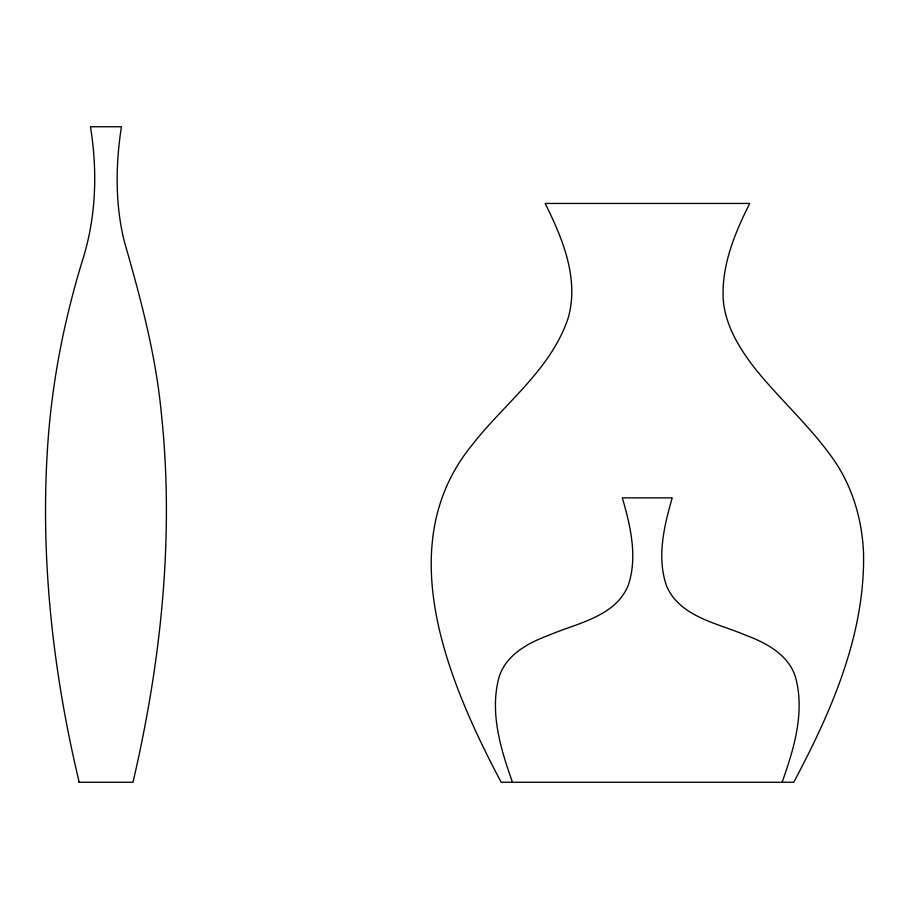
<?xml version="1.0" encoding="UTF-8"?>
<svg xmlns="http://www.w3.org/2000/svg" width="909" height="909" viewBox="0 0 909 909"><rect width="100%" height="100%" fill="white"/><g stroke="black" fill="none" stroke-linecap="round" stroke-linejoin="round"><path stroke-width="1.36" d="M782.104 782.263C793.614 749.868 804.545 714.201 796.204 679.762C790.455 655.775 766.832 642.97 745.471 635.141C717.871 623.222 679.034 616.859 666.32 585.282C656.73 556.728 664.127 525.868 672.24 497.871L622.324 497.871C630.437 525.868 637.834 556.728 628.255 585.282C615.541 616.859 576.692 623.222 549.104 635.141C527.731 642.97 504.109 655.775 498.359 679.762C490.031 714.201 500.961 749.868 512.471 782.263M78.901 782.263L132.987 782.263C161.223 661.093 174.573 535.378 161.132 411.266C155.428 353.135 140.191 296.664 124.101 240.703C115.079 203.423 115.591 164.472 121.431 126.737L90.457 126.737C97.456 170.063 96.309 215.001 83.48 257.167C64.744 317.275 52.404 379.36 47.916 442.183C39.882 556.285 52.642 671.24 79.208 782.263M863.55 553.831C864.97 635.141 831.212 711.861 793.727 782.263L501.154 782.263C448.614 682.784 389.927 545.616 471.941 445.183C504.45 403.278 551.115 369.713 568.284 317.696C579.249 278.484 562.489 238.147 545.127 203.446L749.755 203.446C734.87 232.874 721.576 265.064 723.178 298.663C724.996 325.467 739.778 349.09 755.947 369.69C781.286 400.926 811.794 427.798 834.621 461.09C853.096 488.394 862.346 521.039 863.55 553.831"/></g></svg>
